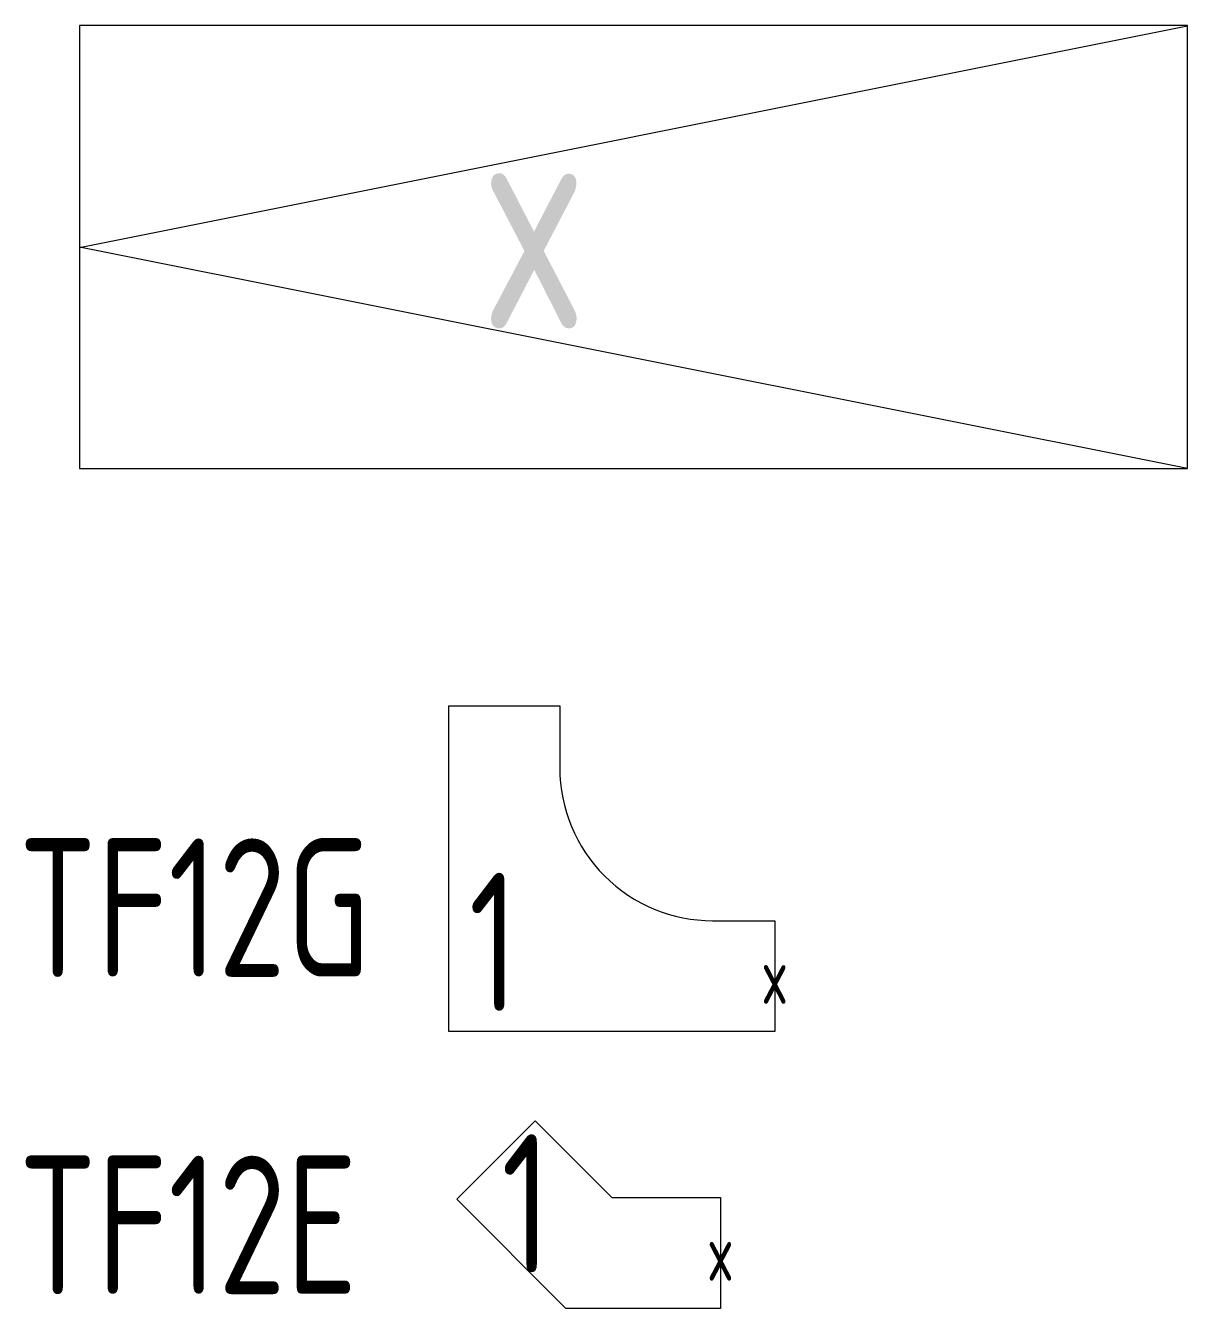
# Model space of a CAD drawing. Header units: metres. Extents: x -162 to 83385, y -62392 to -1971.
# Drawn here: x 18571 to 19620, y -47492 to -46334 of the extents above; entities that cross this region are included whole.
import ezdxf
from ezdxf.enums import TextEntityAlignment as Align

# ---------------------------------------------------------------- set-up
doc = ezdxf.new("R2010")
doc.units = ezdxf.units.M
doc.header["$LTSCALE"] = 0.5
for name, color, linetype, lineweight in [('ELIN_Attribut_01_Produkt_ID', 7, 'Continuous', 0), ('ELIN_Attribut_02_Stromkreis', 7, 'Continuous', 0), ('ELIN_Attribut_03_Verteilerbereich', 7, 'Continuous', 0), ('ELIN_Attribut_04_Montagehoehe', 7, 'Continuous', 0), ('ELIN_Attribut_05_Montageart', 7, 'Continuous', 0), ('ELIN_Attribut_06_Tuernummer', 7, 'Continuous', 0), ('ELIN_Attribut_07_Bemerkung', 7, 'Continuous', 0), ('ELIN_Attribut_08_Adresse', 7, 'Continuous', 0), ('ELIN_Attribut_10_AKZ1', 7, 'Continuous', 0), ('ELIN_Attribut_11_AKZ2', 7, 'Continuous', 0), ('ELIN_Attribut_12_Sonstiges1', 7, 'Continuous', 0), ('ELIN_Attribut_13_Sonstiges2', 7, 'Continuous', 0), ('ELIN_Attribut_14_Bauteil', 7, 'Continuous', 0), ('ELIN_Attribut_15_Ebene', 7, 'Continuous', 0), ('ELIN_Attribut_16_Raumnummer', 7, 'Continuous', 0), ('ELIN_Attribut_17_Raumname', 7, 'Continuous', 0), ('ELIN_Attribut_18_Montageabschnitt', 7, 'Continuous', 0), ('ELIN_Attribut_Basispunkt', 2, 'Continuous', 0), ('ELIN_Attribute_GEMOS', 11, 'Continuous', 0), ('ELIN_Attribute_Tragsystem', 7, 'Continuous', 0), ('ELIN_KTF_DE_Kabeltasse', 5, 'Continuous', 0)]:
    doc.layers.add(name, color=color, linetype=linetype, lineweight=lineweight)
doc.layers.get('0').off()
doc.styles.add('ELIN_Attribute', font='isocp.shx', dxfattribs={"width": 0.8})
doc.styles.add('ELIN_SY', font='isocp.shx', dxfattribs={"width": 0.9})

# ---------------------------------------------------------------- blocks, each defined once
blk = doc.blocks.new('ELIN_KTF_KT100-WINKEL90')
at = {"color": 0}
blk.add_lwpolyline([(-294, 244), (-194, 244), (-194, 188, 0.414214), (-56, 50), (0, 50), (0, -50), (-294, -50)], format="xyb", close=True, dxfattribs=at)
at = {"layer": 'ELIN_Attribut_01_Produkt_ID', "color": 0, "style": 'ELIN_SY', "width": 0.8, "flags": 8}
blk.add_attdef('01_PRODUKT_ID', (-377.6, -54.8), '', height=125, dxfattribs=at)
at = {"layer": 'ELIN_Attribut_02_Stromkreis', "style": 'ELIN_Attribute', "width": 0.8, "flags": 8}
blk.add_attdef('02_STROMKREIS', (168.4, -14.6, 0), '', height=150, dxfattribs=at)
at = {"layer": 'ELIN_Attribut_03_Verteilerbereich', "style": 'ELIN_Attribute', "width": 0.8, "flags": 8}
blk.add_attdef('03_VERTEILERBEREICH', (-247.5, -404.4, 0), '', height=125, dxfattribs=at)
at = {"layer": 'ELIN_Attribut_04_Montagehoehe', "style": 'ELIN_Attribute', "width": 0.8, "flags": 8}
blk.add_attdef('04_MONTAGEHOEHE', text='', height=125, dxfattribs=at).set_placement((0, 0, 0), align=Align.RIGHT)
at = {"layer": 'ELIN_Attribut_05_Montageart', "style": 'ELIN_Attribute', "width": 0.8, "flags": 8}
blk.add_attdef('05_MONTAGEART', (168.4, -204.4, 0), '', height=125, dxfattribs=at)
at = {"layer": 'ELIN_Attribut_06_Tuernummer', "style": 'ELIN_Attribute', "width": 0.8, "flags": 8}
blk.add_attdef('06_TUERNUMMER', text='', height=125, dxfattribs=at).set_placement((0, 0, 0), align=Align.RIGHT)
at = {"layer": 'ELIN_Attribut_07_Bemerkung', "style": 'ELIN_Attribute', "width": 0.8, "flags": 8}
blk.add_attdef('07_BEMERKUNG', (-247.5, -604.4, 0), '', height=125, dxfattribs=at)
at = {"layer": 'ELIN_Attribut_08_Adresse', "style": 'ELIN_Attribute', "width": 0.8, "flags": 8}
blk.add_attdef('08_ADRESSE', (-247.5, -804.4, 0), '', height=125, dxfattribs=at)
at = {"layer": 'ELIN_Attribut_10_AKZ1', "style": 'ELIN_Attribute', "width": 0.8, "flags": 8}
blk.add_attdef('10_AKZ1', (-247.5, -1204.4, 0), '', height=125, dxfattribs=at)
at = {"layer": 'ELIN_Attribut_11_AKZ2', "style": 'ELIN_Attribute', "width": 0.8, "flags": 8}
blk.add_attdef('11_AKZ2', (-247.5, -1404.4, 0), '', height=125, dxfattribs=at)
at = {"layer": 'ELIN_Attribut_12_Sonstiges1', "style": 'ELIN_Attribute', "width": 0.8, "flags": 8}
blk.add_attdef('12_SONSTIGES1', (-247.5, -1604.4, 0), '', height=125, dxfattribs=at)
at = {"layer": 'ELIN_Attribut_13_Sonstiges2', "style": 'ELIN_Attribute', "width": 0.8, "flags": 8}
blk.add_attdef('13_SONSTIGES2', (-247.5, -1804.4, 0), '', height=125, dxfattribs=at)
at = {"layer": 'ELIN_Attribut_14_Bauteil', "color": 7, "style": 'ELIN_Attribute', "width": 0.8, "flags": 9}
blk.add_attdef('14_BAUTEIL', (39.7, 54.9), '', height=125, dxfattribs=at)
at = {"layer": 'ELIN_Attribut_15_Ebene', "color": 7, "style": 'ELIN_Attribute', "width": 0.8, "flags": 9}
blk.add_attdef('15_EBENE', (39.7, -145.1), '', height=125, dxfattribs=at)
at = {"layer": 'ELIN_Attribut_16_Raumnummer', "style": 'ELIN_Attribute', "width": 0.8, "flags": 8}
blk.add_attdef('16_RAUMNUMMER', (-247.5, -2404.4, 0), '', height=125, dxfattribs=at)
at = {"layer": 'ELIN_Attribut_17_Raumname', "style": 'ELIN_Attribute', "width": 0.8, "flags": 8}
blk.add_attdef('17_RAUMNAME', (-247.5, -2604.4, 0), '', height=125, dxfattribs=at)
at = {"layer": 'ELIN_Attribut_18_Montageabschnitt', "color": 0, "style": 'ELIN_SY', "width": 0.8, "flags": 9}
blk.add_attdef('18_MONTAGEABSCHNITT', (39.7, -345.1), '', height=125, dxfattribs=at)
at = {"layer": 'ELIN_Attribut_Basispunkt', "style": 'ELIN_Attribute', "width": 0.8, "flags": 8}
blk.add_attdef('Basispunkt', text='', height=50, dxfattribs=at).set_placement((0, 0), align=Align.MIDDLE)
at = {"layer": 'ELIN_Attribute_GEMOS', "style": 'ELIN_Attribute', "width": 0.6}
for tag, p in [('G01_PRO02ID', (1620.5, 183.6)), ('G02_BEZEICHNUNG', (1620.5, -14.6, 0)), ('G03_DESCRIPTION', (1620.5, -204.4, 0)), ('G04_GEMOS-SYMBOL', (1623.8, -404.4, 0)), ('G05_GEMOS-TYP', (1623.8, -604.4, 0)), ('G06_ORTSKENNUNG', (1620.5, -804.4, 0)), ('G08_FREI1', (1620.5, -1004.4, 0)), ('G08_FREI2', (1620.5, -1204.4, 0))]:
    blk.add_attdef(tag, p, '', height=125, dxfattribs=at)
at = {"layer": 'ELIN_Attribute_Tragsystem', "color": 0, "style": 'ELIN_SY', "width": 0.8, "flags": 8}
blk.add_attdef('T01_ANZAHL', (-377.6, 152.8), '', height=125, dxfattribs=at)
blk = doc.blocks.new('ELIN_KTF_KT100-WINKEL45')
at = {"color": 0}
blk.add_lwpolyline([(-139.4, -50), (-238, 48.6), (-167.3, 119.3), (-98, 50), (0, 50), (0, -50)], close=True, dxfattribs=at)
at = {"layer": 'ELIN_Attribut_01_Produkt_ID', "color": 0, "style": 'ELIN_SY', "width": 0.8, "flags": 8}
blk.add_attdef('01_PRODUKT_ID', (-296.7, -236.7), '', height=125, dxfattribs=at)
at = {"layer": 'ELIN_Attribut_02_Stromkreis', "style": 'ELIN_Attribute', "width": 0.8, "flags": 8}
blk.add_attdef('02_STROMKREIS', (168.4, -14.6, 0), '', height=150, dxfattribs=at)
at = {"layer": 'ELIN_Attribut_03_Verteilerbereich', "style": 'ELIN_Attribute', "width": 0.8, "flags": 8}
blk.add_attdef('03_VERTEILERBEREICH', (-247.5, -404.4, 0), '', height=125, dxfattribs=at)
at = {"layer": 'ELIN_Attribut_04_Montagehoehe', "style": 'ELIN_Attribute', "width": 0.8, "flags": 8}
blk.add_attdef('04_MONTAGEHOEHE', text='', height=125, dxfattribs=at).set_placement((0, 0, 0), align=Align.RIGHT)
at = {"layer": 'ELIN_Attribut_05_Montageart', "style": 'ELIN_Attribute', "width": 0.8, "flags": 8}
blk.add_attdef('05_MONTAGEART', (168.4, -204.4, 0), '', height=125, dxfattribs=at)
at = {"layer": 'ELIN_Attribut_06_Tuernummer', "style": 'ELIN_Attribute', "width": 0.8, "flags": 8}
blk.add_attdef('06_TUERNUMMER', text='', height=125, dxfattribs=at).set_placement((0, 0, 0), align=Align.RIGHT)
at = {"layer": 'ELIN_Attribut_07_Bemerkung', "style": 'ELIN_Attribute', "width": 0.8, "flags": 8}
blk.add_attdef('07_BEMERKUNG', (-247.5, -604.4, 0), '', height=125, dxfattribs=at)
at = {"layer": 'ELIN_Attribut_08_Adresse', "style": 'ELIN_Attribute', "width": 0.8, "flags": 8}
blk.add_attdef('08_ADRESSE', (-247.5, -804.4, 0), '', height=125, dxfattribs=at)
at = {"layer": 'ELIN_Attribut_10_AKZ1', "style": 'ELIN_Attribute', "width": 0.8, "flags": 8}
blk.add_attdef('10_AKZ1', (-247.5, -1204.4, 0), '', height=125, dxfattribs=at)
at = {"layer": 'ELIN_Attribut_11_AKZ2', "style": 'ELIN_Attribute', "width": 0.8, "flags": 8}
blk.add_attdef('11_AKZ2', (-247.5, -1404.4, 0), '', height=125, dxfattribs=at)
at = {"layer": 'ELIN_Attribut_12_Sonstiges1', "style": 'ELIN_Attribute', "width": 0.8, "flags": 8}
blk.add_attdef('12_SONSTIGES1', (-247.5, -1604.4, 0), '', height=125, dxfattribs=at)
at = {"layer": 'ELIN_Attribut_13_Sonstiges2', "style": 'ELIN_Attribute', "width": 0.8, "flags": 8}
blk.add_attdef('13_SONSTIGES2', (-247.5, -1804.4, 0), '', height=125, dxfattribs=at)
at = {"layer": 'ELIN_Attribut_14_Bauteil', "color": 7, "style": 'ELIN_Attribute', "width": 0.8, "flags": 9}
blk.add_attdef('14_BAUTEIL', (39.7, 54.9), '', height=125, dxfattribs=at)
at = {"layer": 'ELIN_Attribut_15_Ebene', "color": 7, "style": 'ELIN_Attribute', "width": 0.8, "flags": 9}
blk.add_attdef('15_EBENE', (39.7, -145.1), '', height=125, dxfattribs=at)
at = {"layer": 'ELIN_Attribut_16_Raumnummer', "style": 'ELIN_Attribute', "width": 0.8, "flags": 8}
blk.add_attdef('16_RAUMNUMMER', (-247.5, -2404.4, 0), '', height=125, dxfattribs=at)
at = {"layer": 'ELIN_Attribut_17_Raumname', "style": 'ELIN_Attribute', "width": 0.8, "flags": 8}
blk.add_attdef('17_RAUMNAME', (-247.5, -2604.4, 0), '', height=125, dxfattribs=at)
at = {"layer": 'ELIN_Attribut_18_Montageabschnitt', "color": 0, "style": 'ELIN_SY', "width": 0.8, "flags": 9}
blk.add_attdef('18_MONTAGEABSCHNITT', (39.7, -345.1), '', height=125, dxfattribs=at)
at = {"layer": 'ELIN_Attribut_Basispunkt', "style": 'ELIN_Attribute', "width": 0.8, "flags": 8}
blk.add_attdef('Basispunkt', text='', height=50, dxfattribs=at).set_placement((0, 0), align=Align.MIDDLE)
at = {"layer": 'ELIN_Attribute_GEMOS', "style": 'ELIN_Attribute', "width": 0.6}
for tag, p in [('G01_PRO02ID', (1620.5, 183.6)), ('G02_BEZEICHNUNG', (1620.5, -14.6, 0)), ('G03_DESCRIPTION', (1620.5, -204.4, 0)), ('G04_GEMOS-SYMBOL', (1623.8, -404.4, 0)), ('G05_GEMOS-TYP', (1623.8, -604.4, 0)), ('G06_ORTSKENNUNG', (1620.5, -804.4, 0)), ('G08_FREI1', (1620.5, -1004.4, 0)), ('G08_FREI2', (1620.5, -1204.4, 0))]:
    blk.add_attdef(tag, p, '', height=125, dxfattribs=at)
at = {"layer": 'ELIN_Attribute_Tragsystem', "color": 0, "style": 'ELIN_SY', "width": 0.8, "flags": 8}
blk.add_attdef('T01_ANZAHL', (-123.6, -57.7), '', height=125, dxfattribs=at)
blk = doc.blocks.new('*U591')
at = {"color": 0}
for p, q in [((-999.3, -399.9), (0.7, -199.9)), ((0.7, -599.6), (-999.3, -399.6))]:
    blk.add_line(p, q, dxfattribs=at)
blk.add_lwpolyline([(0.7, -199.7), (-999.3, -199.7), (-999.3, -599.7), (0.7, -599.7)], close=True, dxfattribs=at)
at = {"layer": 'ELIN_Attribut_01_Produkt_ID', "style": 'ELIN_Attribute', "width": 0.8}
blk.add_attdef('01_PRODUKT_ID', (195767.1, -14616.3, 0), '', height=200, dxfattribs=at)
at = {"layer": 'ELIN_Attribut_02_Stromkreis', "style": 'ELIN_Attribute', "width": 0.8}
blk.add_attdef('02_STROMKREIS', (195767.1, 185383.7, 0), '', height=200, dxfattribs=at)
at = {"layer": 'ELIN_Attribut_03_Verteilerbereich', "style": 'ELIN_Attribute', "width": 0.8}
blk.add_attdef('03_VERTEILERBEREICH', (195767.1, -404402.5, 0), '', height=200, dxfattribs=at)
at = {"layer": 'ELIN_Attribut_04_Montagehoehe', "style": 'ELIN_Attribute', "width": 0.8}
blk.add_attdef('04_MONTAGEHOEHE', text='', height=200, dxfattribs=at).set_placement((0, 0, 0), align=Align.RIGHT)
at = {"layer": 'ELIN_Attribut_05_Montageart', "style": 'ELIN_Attribute', "width": 0.8}
blk.add_attdef('05_MONTAGEART', (195767.1, -204402.5, 0), '', height=200, dxfattribs=at)
at = {"layer": 'ELIN_Attribut_06_Tuernummer', "style": 'ELIN_Attribute', "width": 0.8}
blk.add_attdef('06_TUERNUMMER', text='', height=200, dxfattribs=at).set_placement((0, 0, 0), align=Align.RIGHT)
at = {"layer": 'ELIN_Attribut_07_Bemerkung', "style": 'ELIN_Attribute', "width": 0.8}
blk.add_attdef('07_BEMERKUNG', (198435.7, -844545.7, 0), '', height=200, dxfattribs=at)
at = {"layer": 'ELIN_Attribut_08_Adresse', "style": 'ELIN_Attribute', "width": 0.8}
blk.add_attdef('08_ADRESSE', (198435.7, -1100613.5, 0), '', height=200, dxfattribs=at)
at = {"layer": 'ELIN_Attribut_10_AKZ1', "style": 'ELIN_Attribute', "width": 0.8}
blk.add_attdef('10_AKZ1', (195767.1, -1466648, 0), '', height=200, dxfattribs=at)
at = {"layer": 'ELIN_Attribut_11_AKZ2', "style": 'ELIN_Attribute', "width": 0.8}
blk.add_attdef('11_AKZ2', (195767.1, -1622949.3, 0), '', height=200, dxfattribs=at)
at = {"layer": 'ELIN_Attribut_12_Sonstiges1', "style": 'ELIN_Attribute', "width": 0.8}
blk.add_attdef('12_SONSTIGES1', (198435.7, -2000715.6, 0), '', height=200, dxfattribs=at)
at = {"layer": 'ELIN_Attribut_13_Sonstiges2', "style": 'ELIN_Attribute', "width": 0.8}
blk.add_attdef('13_SONSTIGES2', (198435.7, -2151559.8, 0), '', height=200, dxfattribs=at)
at = {"layer": 'ELIN_Attribut_14_Bauteil', "style": 'ELIN_Attribute', "width": 0.8}
blk.add_attdef('14_BAUTEIL', (198435.7, -2971086.8, 0), '', height=200, dxfattribs=at)
at = {"layer": 'ELIN_Attribut_15_Ebene', "style": 'ELIN_Attribute', "width": 0.8}
blk.add_attdef('15_EBENE', (198435.7, -3118301.4, 0), '', height=125000, dxfattribs=at)
at = {"layer": 'ELIN_Attribut_16_Raumnummer', "style": 'ELIN_Attribute', "width": 0.8}
blk.add_attdef('16_RAUMNUMMER', (198435.7, -3312624.9, 0), '', height=200, dxfattribs=at)
at = {"layer": 'ELIN_Attribut_17_Raumname', "style": 'ELIN_Attribute', "width": 0.8}
blk.add_attdef('17_RAUMNAME', (198435.7, -3469124.6, 0), '', height=200, dxfattribs=at)
at = {"layer": 'ELIN_Attribut_18_Montageabschnitt', "style": 'ELIN_Attribute', "width": 0.8}
blk.add_attdef('18_MONTAGEABSCHNITT', (198435.7, -3670069.3, 0), '', height=200, dxfattribs=at)
at = {"layer": 'ELIN_Attribut_Basispunkt', "style": 'ELIN_Attribute', "width": 0.8}
blk.add_attdef('Basispunkt', text='', height=200, dxfattribs=at).set_placement((0, 0), align=Align.MIDDLE)
at = {"layer": 'ELIN_Attribute_GEMOS', "style": 'ELIN_Attribute', "width": 0.6}
for tag, p in [('G01_PRO02ID', (1620463.5, 183625.8)), ('G02_BEZEICHNUNG', (1620463.5, -14616.3, 0)), ('G03_DESCRIPTION', (1620463.5, -204402.5, 0)), ('G04_GEMOS-SYMBOL', (1623812.4, -404402.5, 0)), ('G05_GEMOS-TYP', (1623812.4, -604402.5, 0)), ('G06_ORTSKENNUNG', (1620463.5, -804402.5, 0)), ('G08_FREI1', (1620463.5, -1004402.5, 0)), ('G08_FREI2', (1620463.5, -1204402.5, 0))]:
    blk.add_attdef(tag, p, '', height=200, dxfattribs=at)

msp = doc.modelspace()

# ---------------------------------------------------------------- block references
at = {"layer": 'ELIN_KTF_DE_Kabeltasse', "lineweight": 0}
ref = msp.add_blockref('*U591', (19619.2, -46133.9), dxfattribs=at)
ref.add_attrib('Basispunkt', 'x', dxfattribs={"layer": 'ELIN_Attribut_Basispunkt', "height": 200, "style": 'ELIN_Attribute', "width": 0.8}).set_placement((19030, -46506.9), align=Align.MIDDLE)
ref = msp.add_blockref('ELIN_KTF_KT100-WINKEL90', (19247.4, -47191.8), dxfattribs=at)
ref.add_attrib('01_PRODUKT_ID', 'TF12G', (18564.8, -47192.5), dxfattribs={"layer": 'ELIN_Attribut_01_Produkt_ID', "color": 0, "height": 125, "style": 'ELIN_SY', "width": 0.8})
ref.add_attrib('Basispunkt', 'x', dxfattribs={"layer": 'ELIN_Attribut_Basispunkt', "height": 50, "style": 'ELIN_Attribute', "width": 0.8}).set_placement((19247.4, -47191.8), align=Align.MIDDLE)
ref.add_attrib('T01_ANZAHL', '1', (18971.3, -47223.5), dxfattribs={"layer": 'ELIN_Attribute_Tragsystem', "color": 0, "height": 125, "style": 'ELIN_SY', "width": 0.8})
ref = msp.add_blockref('ELIN_KTF_KT100-WINKEL45', (19198.4, -47441.8), dxfattribs=at)
ref.add_attrib('01_PRODUKT_ID', 'TF12E', (18564.8, -47479), dxfattribs={"layer": 'ELIN_Attribut_01_Produkt_ID', "color": 0, "height": 125, "style": 'ELIN_SY', "width": 0.8})
ref.add_attrib('Basispunkt', 'x', dxfattribs={"layer": 'ELIN_Attribut_Basispunkt', "height": 50, "style": 'ELIN_Attribute', "width": 0.8}).set_placement((19198.4, -47441.8), align=Align.MIDDLE)
ref.add_attrib('T01_ANZAHL', '1', (19000.6, -47459.6), dxfattribs={"layer": 'ELIN_Attribute_Tragsystem', "color": 0, "height": 125, "style": 'ELIN_SY', "width": 0.8})

doc.saveas('drawing.dxf')
